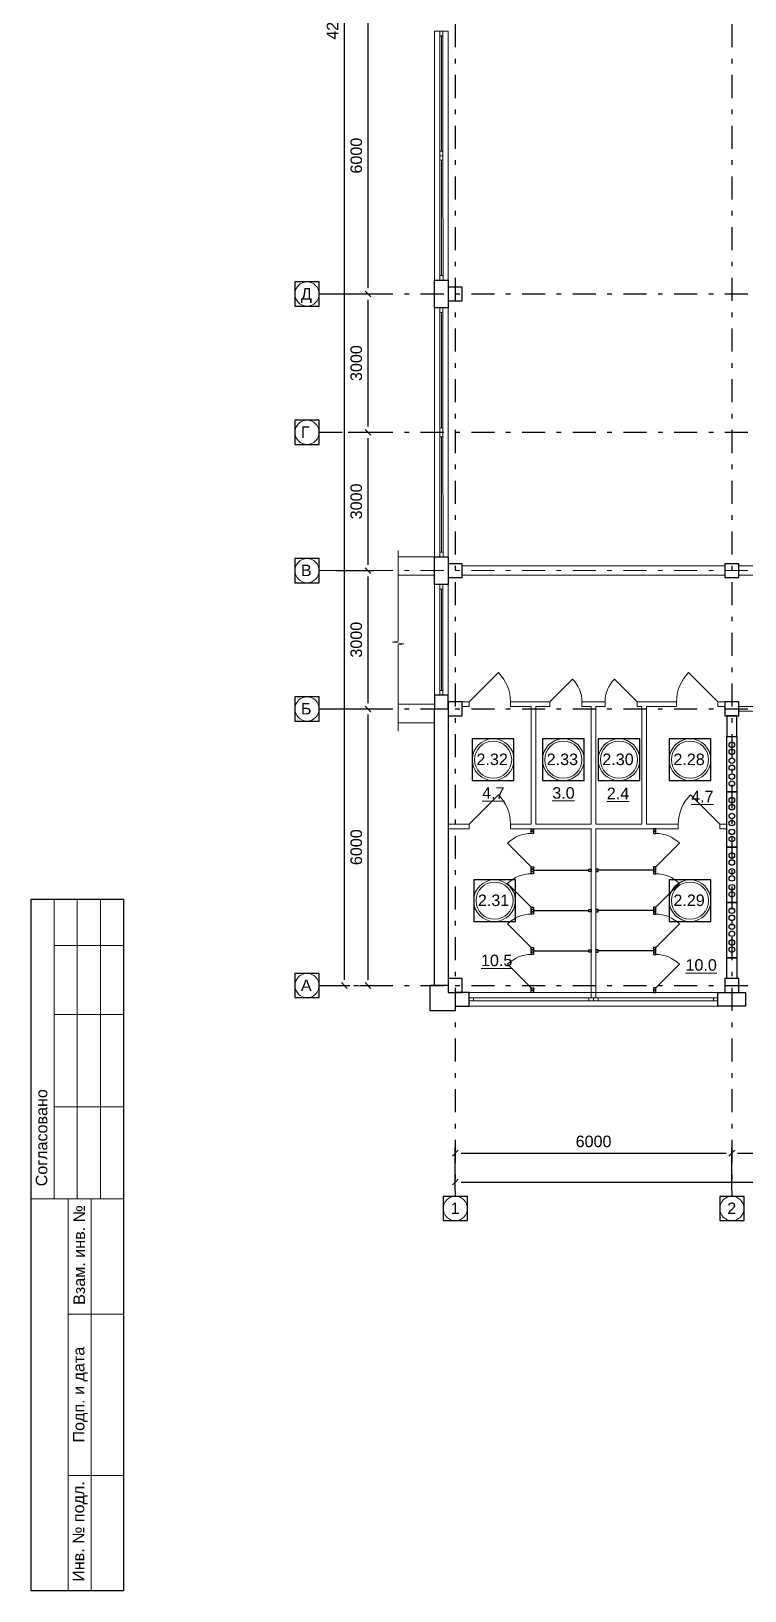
# Model space of a CAD drawing. Header units: metres. Extents: x 0.2 to 83.8, y 0.2 to 58.2.
# Drawn here: x 0.18 to 15.66, y 0.61 to 34.44 of the extents above; entities that cross this region are included whole.
import ezdxf
from ezdxf.enums import TextEntityAlignment as Align

# ---------------------------------------------------------------- set-up
doc = ezdxf.new("R2010")
doc.units = ezdxf.units.M
doc.header["$MEASUREMENT"] = 0
doc.linetypes.add('( Dashdot )', pattern=[1.001, 0.5, -0.25, 0.001, -0.25])
doc.layers.get('DEFPOINTS').update_dxf_attribs({"lineweight": 0})
doc.layers.add('Level 63', color=7, linetype='Continuous', lineweight=0)
doc.layers.add('YOLO_STAMP', color=1, linetype='Continuous')
doc.layers.add('YOLO_TABLE', color=1, linetype='Continuous')
doc.styles.add('Standard_0', font='arial.ttf')
doc.styles.add('Style-Arial', font='arial.ttf')
doc.dimstyles.get("Standard").update_dxf_attribs({"dimtxt": 0.00018, "dimasz": 0.00018, "dimexe": 0.0002, "dimexo": 0.0625, "dimgap": 9e-05, "dimtad": 0, "dimtih": 1, "dimtoh": 1, "dimdec": 4, "dimlfac": 1000, "dimzin": 0, "dimdsep": 46, "dimtxsty": 'Standard_0', "dimcen": 9e-05, "dimadec": 0, "dimazin": 0, "dimtfac": 1, "dimtdec": 4, "dimtofl": 0, "dimtmove": 0, "dimatfit": 0, "dimfxl": 0.01, "dimfxlon": 1, "dimtolj": 1, "dimtzin": 0, "dimarcsym": 0})

# ---------------------------------------------------------------- blocks, each defined once
blk = doc.blocks.new('_Oblique-1')
at = {"color": 0, "linetype": 'ByBlock', "lineweight": -2}
blk.add_line((0.5, 0.5), (-0.5, -0.5), dxfattribs=at)
blk = doc.blocks.new('*D3')
at = {"color": 0, "linetype": 'Continuous', "lineweight": -2, "transparency": 16777216}
for p, q in [((9.375, 9.289), (9.375, 9.6)), ((9.5, 9.475), (75.25, 9.475)), ((75.375, 9.289), (75.375, 9.6))]:
    blk.add_line(p, q, dxfattribs=at)
at = {"layer": 'DEFPOINTS', "color": 0, "linetype": 'Continuous', "transparency": 16777216}
for p in [(75.375, 9.475), (9.375, 9.164), (75.375, 9.164)]:
    blk.add_point(p, dxfattribs=at)
at = {"color": 0, "linetype": 'Continuous', "lineweight": -2, "transparency": 16777216, "xscale": 0.125, "yscale": 0.125, "zscale": 0.125, "rotation": 180}
blk.add_blockref('_Oblique-1', (9.375, 9.475), dxfattribs=at)
at = {"color": 0, "linetype": 'Continuous', "lineweight": -2, "transparency": 16777216, "xscale": 0.125, "yscale": 0.125, "zscale": 0.125}
blk.add_blockref('_Oblique-1', (75.375, 9.475), dxfattribs=at)
at = {"color": 0, "linetype": 'Continuous', "lineweight": 0, "transparency": 16777216, "insert": (42.375, 9.728), "char_height": 0.25, "attachment_point": 5, "style": 'Style-Arial'}
blk.add_mtext('\\A1;66000', dxfattribs=at)
blk = doc.blocks.new('*D5')
at = {"color": 0, "linetype": 'Continuous', "lineweight": -2, "transparency": 16777216}
for p, q in [((6.548, 55.738), (7.091, 55.738)), ((6.966, 55.613), (6.966, 13.863)), ((6.548, 13.738), (7.091, 13.738))]:
    blk.add_line(p, q, dxfattribs=at)
at = {"layer": 'DEFPOINTS', "color": 0, "linetype": 'Continuous', "transparency": 16777216}
for p in [(6.423, 55.738), (6.423, 13.738), (6.966, 13.738)]:
    blk.add_point(p, dxfattribs=at)
at = {"color": 0, "linetype": 'Continuous', "lineweight": -2, "transparency": 16777216, "xscale": 0.125, "yscale": 0.125, "zscale": 0.125}
for p, rotation in [((6.966, 55.738), 90), ((6.966, 13.738), 270)]:
    blk.add_blockref('_Oblique-1', p, dxfattribs=dict(at, rotation=rotation))
at = {"color": 0, "linetype": 'Continuous', "lineweight": 0, "transparency": 16777216, "insert": (6.713, 34.738), "char_height": 0.25, "attachment_point": 5, "rotation": 90, "style": 'Style-Arial'}
blk.add_mtext('\\A1;42000', dxfattribs=at)
blk = doc.blocks.new('*D8')
at = {"color": 0, "linetype": 'Continuous', "lineweight": -2, "transparency": 16777216}
for p, q in [((9.375, 9.289), (9.375, 10.227)), ((15.375, 9.289), (15.375, 10.227)), ((9.5, 10.102), (15.25, 10.102))]:
    blk.add_line(p, q, dxfattribs=at)
at = {"layer": 'DEFPOINTS', "color": 0, "linetype": 'Continuous', "transparency": 16777216}
for p in [(15.375, 10.102), (9.375, 9.164), (15.375, 9.164)]:
    blk.add_point(p, dxfattribs=at)
at = {"color": 0, "linetype": 'Continuous', "lineweight": -2, "transparency": 16777216, "xscale": 0.125, "yscale": 0.125, "zscale": 0.125, "rotation": 180}
blk.add_blockref('_Oblique-1', (9.375, 10.102), dxfattribs=at)
at = {"color": 0, "linetype": 'Continuous', "lineweight": -2, "transparency": 16777216, "xscale": 0.125, "yscale": 0.125, "zscale": 0.125}
blk.add_blockref('_Oblique-1', (15.375, 10.102), dxfattribs=at)
at = {"color": 0, "linetype": 'Continuous', "lineweight": 0, "transparency": 16777216, "insert": (12.375, 10.355), "char_height": 0.25, "attachment_point": 5, "style": 'Style-Arial'}
blk.add_mtext('\\A1;6000', dxfattribs=at)
blk = doc.blocks.new('*D44')
at = {"color": 0, "linetype": 'Continuous', "lineweight": -2, "transparency": 16777216}
for p, q in [((6.548, 34.738), (7.606, 34.738)), ((7.481, 34.613), (7.481, 28.863)), ((6.548, 28.738), (7.606, 28.738))]:
    blk.add_line(p, q, dxfattribs=at)
at = {"layer": 'DEFPOINTS', "color": 0, "linetype": 'Continuous', "transparency": 16777216}
for p in [(6.423, 34.738), (6.423, 28.738), (7.481, 28.738)]:
    blk.add_point(p, dxfattribs=at)
at = {"color": 0, "linetype": 'Continuous', "lineweight": -2, "transparency": 16777216, "xscale": 0.125, "yscale": 0.125, "zscale": 0.125}
for p, rotation in [((7.481, 34.738), 90), ((7.481, 28.738), 270)]:
    blk.add_blockref('_Oblique-1', p, dxfattribs=dict(at, rotation=rotation))
at = {"color": 0, "linetype": 'Continuous', "lineweight": 0, "transparency": 16777216, "insert": (7.228, 31.738), "char_height": 0.25, "attachment_point": 5, "rotation": 90, "style": 'Style-Arial'}
blk.add_mtext('\\A1;6000', dxfattribs=at)
blk = doc.blocks.new('*D45')
at = {"color": 0, "linetype": 'Continuous', "lineweight": -2, "transparency": 16777216}
for p, q in [((6.548, 28.738), (7.606, 28.738)), ((7.481, 28.613), (7.481, 25.863)), ((7.048, 25.738), (7.606, 25.738))]:
    blk.add_line(p, q, dxfattribs=at)
at = {"layer": 'DEFPOINTS', "color": 0, "linetype": 'Continuous', "transparency": 16777216}
for p in [(6.423, 28.738), (6.923, 25.738), (7.481, 25.738)]:
    blk.add_point(p, dxfattribs=at)
at = {"color": 0, "linetype": 'Continuous', "lineweight": -2, "transparency": 16777216, "xscale": 0.125, "yscale": 0.125, "zscale": 0.125}
for p, rotation in [((7.481, 28.738), 90), ((7.481, 25.738), 270)]:
    blk.add_blockref('_Oblique-1', p, dxfattribs=dict(at, rotation=rotation))
at = {"color": 0, "linetype": 'Continuous', "lineweight": 0, "transparency": 16777216, "insert": (7.228, 27.238), "char_height": 0.25, "attachment_point": 5, "rotation": 90, "style": 'Style-Arial'}
blk.add_mtext('\\A1;3000', dxfattribs=at)
blk = doc.blocks.new('*D46')
at = {"color": 0, "linetype": 'Continuous', "lineweight": -2, "transparency": 16777216}
for p, q in [((7.048, 25.738), (7.606, 25.738)), ((7.481, 25.613), (7.481, 22.863)), ((6.798, 22.738), (7.606, 22.738))]:
    blk.add_line(p, q, dxfattribs=at)
at = {"layer": 'DEFPOINTS', "color": 0, "linetype": 'Continuous', "transparency": 16777216}
for p in [(6.923, 25.738), (6.673, 22.738), (7.481, 22.738)]:
    blk.add_point(p, dxfattribs=at)
at = {"color": 0, "linetype": 'Continuous', "lineweight": -2, "transparency": 16777216, "xscale": 0.125, "yscale": 0.125, "zscale": 0.125}
for p, rotation in [((7.481, 25.738), 90), ((7.481, 22.738), 270)]:
    blk.add_blockref('_Oblique-1', p, dxfattribs=dict(at, rotation=rotation))
at = {"color": 0, "linetype": 'Continuous', "lineweight": 0, "transparency": 16777216, "insert": (7.228, 24.238), "char_height": 0.25, "attachment_point": 5, "rotation": 90, "style": 'Style-Arial'}
blk.add_mtext('\\A1;3000', dxfattribs=at)
blk = doc.blocks.new('*D47')
at = {"color": 0, "linetype": 'Continuous', "lineweight": -2, "transparency": 16777216}
for p, q in [((6.798, 22.738), (7.606, 22.738)), ((7.481, 22.613), (7.481, 19.863)), ((6.548, 19.738), (7.606, 19.738))]:
    blk.add_line(p, q, dxfattribs=at)
at = {"layer": 'DEFPOINTS', "color": 0, "linetype": 'Continuous', "transparency": 16777216}
for p in [(6.673, 22.738), (6.423, 19.738), (7.481, 19.738)]:
    blk.add_point(p, dxfattribs=at)
at = {"color": 0, "linetype": 'Continuous', "lineweight": -2, "transparency": 16777216, "xscale": 0.125, "yscale": 0.125, "zscale": 0.125}
for p, rotation in [((7.481, 22.738), 90), ((7.481, 19.738), 270)]:
    blk.add_blockref('_Oblique-1', p, dxfattribs=dict(at, rotation=rotation))
at = {"color": 0, "linetype": 'Continuous', "lineweight": 0, "transparency": 16777216, "insert": (7.228, 21.238), "char_height": 0.25, "attachment_point": 5, "rotation": 90, "style": 'Style-Arial'}
blk.add_mtext('\\A1;3000', dxfattribs=at)
blk = doc.blocks.new('*D48')
at = {"color": 0, "linetype": 'Continuous', "lineweight": -2, "transparency": 16777216}
for p, q in [((6.548, 19.738), (7.606, 19.738)), ((7.481, 19.613), (7.481, 13.863)), ((7.298, 13.738), (7.606, 13.738))]:
    blk.add_line(p, q, dxfattribs=at)
at = {"layer": 'DEFPOINTS', "color": 0, "linetype": 'Continuous', "transparency": 16777216}
for p in [(6.423, 19.738), (7.173, 13.738), (7.481, 13.738)]:
    blk.add_point(p, dxfattribs=at)
at = {"color": 0, "linetype": 'Continuous', "lineweight": -2, "transparency": 16777216, "xscale": 0.125, "yscale": 0.125, "zscale": 0.125}
for p, rotation in [((7.481, 19.738), 90), ((7.481, 13.738), 270)]:
    blk.add_blockref('_Oblique-1', p, dxfattribs=dict(at, rotation=rotation))
at = {"color": 0, "linetype": 'Continuous', "lineweight": 0, "transparency": 16777216, "insert": (7.228, 16.738), "char_height": 0.25, "attachment_point": 5, "rotation": 90, "style": 'Style-Arial'}
blk.add_mtext('\\A1;6000', dxfattribs=at)
blk = doc.blocks.new('*D57')
at = {"color": 0, "linetype": 'Continuous', "lineweight": -2, "transparency": 16777216}
for p, q in [((15.375, 9.289), (15.375, 10.227)), ((18.375, 9.289), (18.375, 10.227)), ((15.5, 10.102), (18.25, 10.102))]:
    blk.add_line(p, q, dxfattribs=at)
at = {"layer": 'DEFPOINTS', "color": 0, "linetype": 'Continuous', "transparency": 16777216}
for p in [(18.375, 10.102), (15.375, 9.164), (18.375, 9.164)]:
    blk.add_point(p, dxfattribs=at)
at = {"color": 0, "linetype": 'Continuous', "lineweight": -2, "transparency": 16777216, "xscale": 0.125, "yscale": 0.125, "zscale": 0.125, "rotation": 180}
blk.add_blockref('_Oblique-1', (15.375, 10.102), dxfattribs=at)
at = {"color": 0, "linetype": 'Continuous', "lineweight": -2, "transparency": 16777216, "xscale": 0.125, "yscale": 0.125, "zscale": 0.125}
blk.add_blockref('_Oblique-1', (18.375, 10.102), dxfattribs=at)
at = {"color": 0, "linetype": 'Continuous', "lineweight": 0, "transparency": 16777216, "insert": (16.875, 10.355), "char_height": 0.25, "attachment_point": 5, "style": 'Style-Arial'}
blk.add_mtext('\\A1;3000', dxfattribs=at)

msp = doc.modelspace()

# ---------------------------------------------------------------- linework, layer by layer
at = {"color": 1, "linetype": '( Dashdot )'}
for p, q in [((9.37508328, 57.68760141), (9.37508328, 9.16418645)), ((15.37508328, 57.68760141), (15.37508328, 9.16418645)), ((6.42349536, 28.73760141), (33.37508328, 28.73760141)), ((6.42349536, 25.73760141), (78.32349536, 25.73760141)), ((6.42349536, 19.73760141), (78.32349536, 19.73760141)), ((6.42349536, 13.73760141), (78.32349536, 13.73760141))]:
    msp.add_line(p, q, dxfattribs=at)
at = {"color": 7, "linetype": 'Continuous', "lineweight": 0}
for p, q in [((9.07349536, 34.33760141), (9.07349536, 31.83760141)), ((9.07349536, 31.63760141), (9.07568987, 29.13763213)), ((9.07349536, 28.33760141), (9.07349536, 25.83760141)), ((9.07349536, 25.63760141), (9.07568987, 23.13763213))]:
    msp.add_line(p, q, dxfattribs=at)
at = {"color": 7, "linetype": 'Continuous', "lineweight": 13}
for p, q in [((8.92349536, 23.03760141), (8.13753029, 23.03760141)), ((9.52349536, 22.83760141), (15.22349536, 22.83760141)), ((15.52349536, 22.83760141), (19.42349536, 22.83760141)), ((8.92349536, 22.63760141), (8.13753029, 22.63760141)), ((9.52349536, 22.63760141), (15.22349536, 22.63760141)), ((15.52349536, 22.63760141), (19.42349536, 22.63760141)), ((13.32349536, 19.88760141), (12.82852062, 20.38257616)), ((15.07349536, 19.88760141), (14.43709926, 20.52399751)), ((8.92349536, 19.83760141), (8.13753029, 19.83760141)), ((10.57349536, 19.88760141), (11.42349536, 19.88760141)), ((10.57349536, 19.88760141), (10.57349536, 19.78760141)), ((10.57349536, 19.78760141), (11.02349536, 19.78760141)), ((11.02349536, 17.23760141), (11.02349536, 19.78760141)), ((11.12349536, 17.23760141), (11.12349536, 19.78760141)), ((11.12349536, 19.78760141), (11.42349536, 19.78760141)), ((11.42349536, 19.88760141), (11.42349536, 19.78760141)), ((12.12349536, 19.88760141), (12.62349536, 19.88760141)), ((12.12349536, 19.88760141), (12.12349536, 19.78760141)), ((12.12349536, 19.78760141), (12.32349536, 19.78760141)), ((12.32349536, 17.23760141), (12.32349536, 19.78760141)), ((12.42349536, 19.78760141), (12.62349536, 19.78760141)), ((12.42349536, 17.23760141), (12.42349536, 19.78760141)), ((12.62349536, 19.88760141), (12.62349536, 19.78760141)), ((13.32349536, 19.88760141), (14.17349536, 19.88760141)), ((13.32349536, 19.88760141), (13.32349536, 19.78760141)), ((13.32349536, 19.78760141), (13.42349536, 19.78760141)), ((13.42349536, 17.23760141), (13.42349536, 19.78760141)), ((13.52349536, 17.23760141), (13.52349536, 19.78760141)), ((13.52349536, 19.78760141), (14.17349536, 19.78760141)), ((14.17349536, 19.88760141), (14.17349536, 19.78760141)), ((8.92349536, 19.43760141), (8.13753029, 19.43760141)), ((15.11349536, 17.23760141), (14.47709926, 17.87399751)), ((9.67349536, 17.23760141), (9.22349536, 17.23760141)), ((9.67349536, 17.13760141), (9.22349536, 17.13760141)), ((9.67349536, 17.23760141), (9.67349536, 17.13760141)), ((10.57349536, 17.23760141), (10.57349536, 17.13760141)), ((11.02349536, 17.23760141), (10.57349536, 17.23760141)), ((12.32349536, 17.13760141), (10.57349536, 17.13760141)), ((12.32349536, 17.23760141), (11.12349536, 17.23760141)), ((13.42349536, 17.23760141), (12.42349536, 17.23760141)), ((14.21349536, 17.13760141), (12.42349536, 17.13760141)), ((14.21349536, 17.23760141), (13.52349536, 17.23760141)), ((14.21349536, 17.23760141), (14.21349536, 17.13760141)), ((15.26349536, 17.23760141), (15.11349536, 17.23760141)), ((15.11349536, 17.23760141), (15.11349536, 17.13760141)), ((15.26349536, 17.13760141), (15.11349536, 17.13760141))]:
    msp.add_line(p, q, dxfattribs=at)
at = {"color": 1, "linetype": '( Dashdot )', "lineweight": 0}
msp.add_line((6.42349536, 22.73760141), (78.32349536, 22.73760141), dxfattribs=at)
at = {"color": 7, "linetype": 'Continuous', "lineweight": 0, "extrusion": (0, 0, -1)}
msp.add_line((9.07349536, 22.33760141), (9.07349536, 20.13760141), dxfattribs=at)
at = {"color": 7, "linetype": 'Continuous', "lineweight": 13, "extrusion": (0, 0, -1)}
for p, q in [((9.67349536, 19.88760141), (10.30989147, 20.52399751)), ((11.42349536, 19.88760141), (11.91847011, 20.38257616)), ((9.67349536, 17.23760141), (10.30989147, 17.87399751))]:
    msp.add_line(p, q, dxfattribs=at)
at = {"color": 252, "linetype": 'Continuous', "lineweight": 13, "extrusion": (0, 0, -1)}
for p, q in [((10.51084295, 16.82525383), (11.02349536, 16.31260141)), ((10.51084295, 15.95025383), (11.02349536, 15.43760141)), ((10.51084295, 15.07525383), (11.02349536, 14.56260141)), ((10.51084295, 14.20025383), (11.02349536, 13.68760141))]:
    msp.add_line(p, q, dxfattribs=at)
at = {"color": 252, "linetype": 'Continuous', "lineweight": 13}
for p, q in [((14.23614778, 16.82525383), (13.72349536, 16.31260141)), ((14.23614778, 15.95025383), (13.72349536, 15.43760141)), ((14.23614778, 15.07525383), (13.72349536, 14.56260141)), ((14.23614778, 14.20025383), (13.72349536, 13.68760141))]:
    msp.add_line(p, q, dxfattribs=at)
at = {"color": 252, "linetype": 'Continuous', "lineweight": 30, "extrusion": (0, 0, -1)}
for p, q in [((11.07349536, 16.23760141), (12.27349536, 16.23760141)), ((11.07349536, 15.36260141), (12.27349536, 15.36260141)), ((11.07349536, 14.48760141), (12.27349536, 14.48760141))]:
    msp.add_line(p, q, dxfattribs=at)
at = {"color": 252, "linetype": 'Continuous', "lineweight": 30}
for p, q in [((13.67349536, 16.23760141), (12.47349536, 16.23760141)), ((13.67349536, 15.36260141), (12.47349536, 15.36260141)), ((13.67349536, 14.48760141), (12.47349536, 14.48760141))]:
    msp.add_line(p, q, dxfattribs=at)
msp.add_line((2.17508328, 15.60865765), (2.17508328, 0.60865765))
at = {"color": 7, "linetype": 'Continuous', "lineweight": 30}
for p, q in [((8.92349536, 13.73760141), (8.82349536, 13.73760141)), ((8.82349536, 13.73760141), (8.82349536, 13.18760141)), ((9.37349536, 13.28760141), (9.37349536, 13.18760141)), ((9.37349536, 13.18760141), (8.82349536, 13.18760141))]:
    msp.add_line(p, q, dxfattribs=at)
at = {"color": 7, "linetype": 'Continuous', "lineweight": 0, "flags": 128}
for points in [[(8.92349536, 29.03760141), (8.92349536, 34.43760141), (9.22349536, 34.43760141), (9.22349536, 29.03760141), (8.92349536, 29.03760141)], [(9.03849536, 31.83760141), (9.03849536, 34.33760141), (9.10849536, 34.33760141), (9.10849536, 31.83760141), (9.03849536, 31.83760141)], [(9.0406899, 29.13760141), (9.03849536, 31.63760141), (9.10849531, 31.63766286), (9.11068985, 29.13766286), (9.0406899, 29.13760141)], [(8.92349536, 23.03760141), (8.92349536, 28.43760141), (9.22349536, 28.43760141), (9.22349536, 23.03760141), (8.92349536, 23.03760141)], [(9.03849536, 25.83760141), (9.03849536, 28.33760141), (9.10849536, 28.33760141), (9.10849536, 25.83760141), (9.03849536, 25.83760141)], [(9.0406899, 23.13760141), (9.03849536, 25.63760141), (9.10849531, 25.63766286), (9.11068985, 23.13766286), (9.0406899, 23.13760141)], [(8.92349536, 22.43760141), (8.92349536, 20.03760141), (9.22349536, 20.03760141), (9.22349536, 22.43760141), (8.92349536, 22.43760141)], [(9.67349536, 13.58760141), (15.07349536, 13.58760141), (15.07349536, 13.28760141), (9.67349536, 13.28760141), (9.67349536, 13.58760141)], [(9.77349536, 13.47260141), (14.97349536, 13.47260141), (14.97349536, 13.40260141), (9.77349536, 13.40260141), (9.77349536, 13.47260141)]]:
    msp.add_lwpolyline(points, close=True, dxfattribs=at)
at = {"color": 7, "linetype": 'Continuous', "lineweight": 13, "flags": 128}
for points in [[(9.03849536, 34.33760141), (9.03849536, 34.43760141), (9.10849536, 34.43760141), (9.10849536, 34.33760141), (9.03849536, 34.33760141)], [(9.03849536, 31.73760141), (9.03849536, 31.83760141), (9.10849536, 31.83760141), (9.10849536, 31.73760141), (9.03849536, 31.73760141)], [(9.03849536, 31.63760141), (9.03849536, 31.73760141), (9.10849536, 31.73760141), (9.10849536, 31.63760141), (9.03849536, 31.63760141)], [(9.0406899, 29.03760141), (9.0406899, 29.13760141), (9.1106899, 29.13760141), (9.1106899, 29.03760141), (9.0406899, 29.03760141)], [(9.03849536, 28.33760141), (9.03849536, 28.43760141), (9.10849536, 28.43760141), (9.10849536, 28.33760141), (9.03849536, 28.33760141)], [(9.03849536, 25.73760141), (9.03849536, 25.83760141), (9.10849536, 25.83760141), (9.10849536, 25.73760141), (9.03849536, 25.73760141)], [(9.03849536, 25.63760141), (9.03849536, 25.73760141), (9.10849536, 25.73760141), (9.10849536, 25.63760141), (9.03849536, 25.63760141)], [(9.0406899, 23.03760141), (9.0406899, 23.13760141), (9.1106899, 23.13760141), (9.1106899, 23.03760141), (9.0406899, 23.03760141)], [(9.67349536, 19.88760141), (9.67349536, 19.78760141), (9.52349536, 19.78760141), (9.52349536, 19.88760141), (9.67349536, 19.88760141)], [(15.07349536, 19.88760141), (15.07349536, 19.78760141), (15.22349536, 19.78760141), (15.22349536, 19.88760141), (15.07349536, 19.88760141)], [(9.67349536, 13.47260141), (9.77349536, 13.47260141), (9.77349536, 13.40260141), (9.67349536, 13.40260141), (9.67349536, 13.47260141)], [(12.27349536, 13.47260141), (12.37349536, 13.47260141), (12.37349536, 13.40260141), (12.27349536, 13.40260141), (12.27349536, 13.47260141)], [(12.37349536, 13.47260141), (12.47349536, 13.47260141), (12.47349536, 13.40260141), (12.37349536, 13.40260141), (12.37349536, 13.47260141)], [(14.97349536, 13.47260141), (15.07349536, 13.47260141), (15.07349536, 13.40260141), (14.97349536, 13.40260141), (14.97349536, 13.47260141)]]:
    msp.add_lwpolyline(points, close=True, dxfattribs=at)
at = {"color": 7, "linetype": 'Continuous', "lineweight": 30, "flags": 128}
for points in [[(8.92349536, 28.43760141), (8.92349536, 29.03760141), (9.22349536, 29.03760141), (9.22349536, 28.43760141), (8.92349536, 28.43760141)], [(9.22349536, 28.88760141), (9.22349536, 28.58760141), (9.52349536, 28.58760141), (9.52349536, 28.88760141), (9.22349536, 28.88760141)], [(8.92349536, 22.43760141), (8.92349536, 23.03760141), (9.22349536, 23.03760141), (9.22349536, 22.43760141), (8.92349536, 22.43760141)], [(9.22349536, 22.88760141), (9.22349536, 22.58760141), (9.52349536, 22.58760141), (9.52349536, 22.88760141), (9.22349536, 22.88760141)], [(15.22349536, 22.88760141), (15.22349536, 22.58760141), (15.52349536, 22.58760141), (15.52349536, 22.88760141), (15.22349536, 22.88760141)], [(8.92349536, 19.73760141), (9.22349536, 19.73760141), (9.22349536, 20.03760141), (8.92349536, 20.03760141), (8.92349536, 19.73760141)], [(8.92349536, 13.73760141), (8.92349536, 19.73760141), (9.22349536, 19.73760141), (9.22349536, 13.73760141), (8.92349536, 13.73760141)], [(9.22349536, 19.88760141), (9.22349536, 19.58760141), (9.52349536, 19.58760141), (9.52349536, 19.88760141), (9.22349536, 19.88760141)], [(15.22349536, 19.88760141), (15.22349536, 19.58760141), (15.52349536, 19.58760141), (15.52349536, 19.88760141), (15.22349536, 19.88760141)], [(15.26349536, 19.13760141), (15.48349536, 19.13760141), (15.48349536, 19.58760141), (15.26349536, 19.58760141), (15.26349536, 19.13760141)], [(15.26349536, 17.93760141), (15.26349536, 19.13760141), (15.48349536, 19.13760141), (15.48349536, 17.93760141), (15.26349536, 17.93760141)], [(15.26349536, 16.73760141), (15.26349536, 17.93760141), (15.48349536, 17.93760141), (15.48349536, 16.73760141), (15.26349536, 16.73760141)], [(15.26349536, 15.53760141), (15.26349536, 16.73760141), (15.48349536, 16.73760141), (15.48349536, 15.53760141), (15.26349536, 15.53760141)], [(15.26349536, 14.33760141), (15.26349536, 15.53760141), (15.48349536, 15.53760141), (15.48349536, 14.33760141), (15.26349536, 14.33760141)], [(15.26349536, 14.33760141), (15.48349536, 14.33760141), (15.48349536, 13.88760141), (15.26349536, 13.88760141), (15.26349536, 14.33760141)], [(9.22349536, 13.88760141), (9.22349536, 13.58760141), (9.52349536, 13.58760141), (9.52349536, 13.88760141), (9.22349536, 13.88760141)], [(15.22349536, 13.88760141), (15.22349536, 13.58760141), (15.52349536, 13.58760141), (15.52349536, 13.88760141), (15.22349536, 13.88760141)], [(9.37349536, 13.28760141), (9.67349536, 13.28760141), (9.67349536, 13.58760141), (9.37349536, 13.58760141), (9.37349536, 13.28760141)], [(15.67349536, 13.28760141), (15.07349536, 13.28760141), (15.07349536, 13.58760141), (15.67349536, 13.58760141), (15.67349536, 13.28760141)]]:
    msp.add_lwpolyline(points, close=True, dxfattribs=at)
at = {"color": 7, "linetype": 'Continuous', "lineweight": 0, "flags": 128}
msp.add_lwpolyline([(8.13753029, 19.25386897), (8.13753029, 21.12393224), (8.25878382, 21.14566638), (8.01627676, 21.18386317), (8.13753029, 21.20559731), (8.13753029, 23.17121999)], dxfattribs=at)
at = {"color": 7, "linetype": 'Continuous', "lineweight": 13, "extrusion": (0, 0, -1), "flags": 128}
for points in [[(-9.10849536, 22.33760141), (-9.10849536, 22.43760141), (-9.03849536, 22.43760141), (-9.03849536, 22.33760141), (-9.10849536, 22.33760141)], [(-9.10849536, 20.03760141), (-9.10849536, 20.13760141), (-9.03849536, 20.13760141), (-9.03849536, 20.03760141), (-9.10849536, 20.03760141)]]:
    msp.add_lwpolyline(points, close=True, dxfattribs=at)
at = {"color": 7, "linetype": 'Continuous', "lineweight": 0, "extrusion": (0, 0, -1), "flags": 128}
msp.add_lwpolyline([(-9.03849536, 22.33760141), (-9.03849536, 20.13760141), (-9.10849536, 20.13760141), (-9.10849536, 22.33760141), (-9.03849536, 22.33760141)], close=True, dxfattribs=at)
at = {"color": 7, "linetype": 'Continuous', "lineweight": 13, "flags": 128}
for points in [[(16.42349536, 19.68760141), (15.52349536, 19.68760141), (15.52349536, 19.78760141), (16.42349536, 19.78760141)], [(12.32349536, 17.13760141), (12.32349536, 13.47260141)], [(12.42349536, 13.47260141), (12.42349536, 17.13760141)]]:
    msp.add_lwpolyline(points, dxfattribs=at)
at = {"color": 252, "linetype": 'Continuous', "lineweight": 30, "extrusion": (0, 0, -1), "flags": 128}
for points in [[(-11.07349536, 17.13760141), (-11.07349536, 17.08760141), (-11.02349536, 17.08760141), (-11.02349536, 17.13760141), (-11.07349536, 17.13760141)], [(-11.07349536, 17.08760141), (-11.07349536, 17.03760141), (-11.02349536, 17.03760141), (-11.02349536, 17.08760141), (-11.07349536, 17.08760141)], [(-11.07349536, 16.31260141), (-11.07349536, 16.26260141), (-11.02349536, 16.26260141), (-11.02349536, 16.31260141), (-11.07349536, 16.31260141)], [(-11.07349536, 16.26260141), (-11.07349536, 16.21260141), (-11.02349536, 16.21260141), (-11.02349536, 16.26260141), (-11.07349536, 16.26260141)], [(-12.32349536, 16.26260141), (-12.32349536, 16.21260141), (-12.27349536, 16.21260141), (-12.27349536, 16.26260141), (-12.32349536, 16.26260141)], [(-11.07349536, 16.21260141), (-11.07349536, 16.16260141), (-11.02349536, 16.16260141), (-11.02349536, 16.21260141), (-11.07349536, 16.21260141)], [(-11.07349536, 15.43760141), (-11.07349536, 15.38760141), (-11.02349536, 15.38760141), (-11.02349536, 15.43760141), (-11.07349536, 15.43760141)], [(-11.07349536, 15.38760141), (-11.07349536, 15.33760141), (-11.02349536, 15.33760141), (-11.02349536, 15.38760141), (-11.07349536, 15.38760141)], [(-11.07349536, 15.33760141), (-11.07349536, 15.28760141), (-11.02349536, 15.28760141), (-11.02349536, 15.33760141), (-11.07349536, 15.33760141)], [(-12.32349536, 15.38760141), (-12.32349536, 15.33760141), (-12.27349536, 15.33760141), (-12.27349536, 15.38760141), (-12.32349536, 15.38760141)], [(-11.07349536, 14.56260141), (-11.07349536, 14.51260141), (-11.02349536, 14.51260141), (-11.02349536, 14.56260141), (-11.07349536, 14.56260141)], [(-11.07349536, 14.51260141), (-11.07349536, 14.46260141), (-11.02349536, 14.46260141), (-11.02349536, 14.51260141), (-11.07349536, 14.51260141)], [(-11.07349536, 14.46260141), (-11.07349536, 14.41260141), (-11.02349536, 14.41260141), (-11.02349536, 14.46260141), (-11.07349536, 14.46260141)], [(-12.32349536, 14.51260141), (-12.32349536, 14.46260141), (-12.27349536, 14.46260141), (-12.27349536, 14.51260141), (-12.32349536, 14.51260141)], [(-11.07349536, 13.68760141), (-11.07349536, 13.63760141), (-11.02349536, 13.63760141), (-11.02349536, 13.68760141), (-11.07349536, 13.68760141)], [(-11.07349536, 13.63760141), (-11.07349536, 13.58760141), (-11.02349536, 13.58760141), (-11.02349536, 13.63760141), (-11.07349536, 13.63760141)]]:
    msp.add_lwpolyline(points, close=True, dxfattribs=at)
at = {"color": 252, "linetype": 'Continuous', "lineweight": 30, "flags": 128}
for points in [[(13.67349536, 17.13760141), (13.67349536, 17.08760141), (13.72349536, 17.08760141), (13.72349536, 17.13760141), (13.67349536, 17.13760141)], [(13.67349536, 17.08760141), (13.67349536, 17.03760141), (13.72349536, 17.03760141), (13.72349536, 17.08760141), (13.67349536, 17.08760141)], [(12.42349536, 16.26260141), (12.42349536, 16.21260141), (12.47349536, 16.21260141), (12.47349536, 16.26260141), (12.42349536, 16.26260141)], [(13.67349536, 16.31260141), (13.67349536, 16.26260141), (13.72349536, 16.26260141), (13.72349536, 16.31260141), (13.67349536, 16.31260141)], [(13.67349536, 16.26260141), (13.67349536, 16.21260141), (13.72349536, 16.21260141), (13.72349536, 16.26260141), (13.67349536, 16.26260141)], [(13.67349536, 16.21260141), (13.67349536, 16.16260141), (13.72349536, 16.16260141), (13.72349536, 16.21260141), (13.67349536, 16.21260141)], [(12.42349536, 15.38760141), (12.42349536, 15.33760141), (12.47349536, 15.33760141), (12.47349536, 15.38760141), (12.42349536, 15.38760141)], [(13.67349536, 15.43760141), (13.67349536, 15.38760141), (13.72349536, 15.38760141), (13.72349536, 15.43760141), (13.67349536, 15.43760141)], [(13.67349536, 15.38760141), (13.67349536, 15.33760141), (13.72349536, 15.33760141), (13.72349536, 15.38760141), (13.67349536, 15.38760141)], [(13.67349536, 15.33760141), (13.67349536, 15.28760141), (13.72349536, 15.28760141), (13.72349536, 15.33760141), (13.67349536, 15.33760141)], [(13.67349536, 14.56260141), (13.67349536, 14.51260141), (13.72349536, 14.51260141), (13.72349536, 14.56260141), (13.67349536, 14.56260141)], [(12.42349536, 14.51260141), (12.42349536, 14.46260141), (12.47349536, 14.46260141), (12.47349536, 14.51260141), (12.42349536, 14.51260141)], [(13.67349536, 14.51260141), (13.67349536, 14.46260141), (13.72349536, 14.46260141), (13.72349536, 14.51260141), (13.67349536, 14.51260141)], [(13.67349536, 14.46260141), (13.67349536, 14.41260141), (13.72349536, 14.41260141), (13.72349536, 14.46260141), (13.67349536, 14.46260141)], [(13.67349536, 13.68760141), (13.67349536, 13.63760141), (13.72349536, 13.63760141), (13.72349536, 13.68760141), (13.67349536, 13.68760141)], [(13.67349536, 13.63760141), (13.67349536, 13.58760141), (13.72349536, 13.58760141), (13.72349536, 13.63760141), (13.67349536, 13.63760141)]]:
    msp.add_lwpolyline(points, close=True, dxfattribs=at)
at = {"color": 7, "linetype": 'Continuous', "lineweight": 13}
for centre, radius in [((6.16013992, 28.73760141), 0.26335544), ((6.16013992, 25.73760141), 0.26335544), ((6.16013992, 22.73760141), 0.26335544), ((6.16013992, 19.73760141), 0.26335544), ((10.19638968, 18.63588851), 0.45201344), ((10.19638968, 18.63588851), 0.40201344), ((11.71907776, 18.63588851), 0.45201344), ((11.71907776, 18.63588851), 0.40201344), ((12.92608661, 18.63588851), 0.45201344), ((12.92608661, 18.63588851), 0.40201344), ((14.46734406, 18.63588851), 0.45201344), ((14.46734406, 18.63588851), 0.40201344), ((10.2265649, 15.57832375), 0.45201344), ((10.2265649, 15.57832375), 0.40201344), ((14.46734406, 15.57832375), 0.45201344), ((14.46734406, 15.57832375), 0.40201344), ((6.16013992, 13.73760141), 0.26335544), ((9.37508328, 8.90083101), 0.26335544), ((15.37508328, 8.90083101), 0.26335544)]:
    msp.add_circle(centre, radius, dxfattribs=at)
at = {"color": 7, "linetype": 'Continuous', "lineweight": 30}
for centre in [(15.37349536, 18.95885284), (15.37349536, 18.80526469), (15.37349536, 18.61439549), (15.37349536, 18.46080733), (15.37349536, 18.26993813), (15.37349536, 18.11634998), (15.37349536, 17.75885284), (15.37349536, 17.60526469), (15.37349536, 17.41439549), (15.37349536, 17.26080733), (15.37349536, 17.06993813), (15.37349536, 16.91634998), (15.37349536, 16.55885284), (15.37349536, 16.40526469), (15.37349536, 16.21439549), (15.37349536, 16.06080733), (15.37349536, 15.86993813), (15.37349536, 15.71634998), (15.37349536, 15.35885284), (15.37349536, 15.20526469), (15.37349536, 15.01439549), (15.37349536, 14.86080733), (15.37349536, 14.66993813), (15.37349536, 14.51634998)]:
    msp.add_circle(centre, 0.06, dxfattribs=at)
at = {"color": 7, "linetype": 'Continuous', "lineweight": 0, "extrusion": (0, 0, -1)}
for centre, radius in [((-9.67349536, 19.88760141), 0.9), ((-11.42349536, 19.88760141), 0.7), ((-9.67349536, 17.23760141), 0.9)]:
    msp.add_arc(centre, radius, 135, 180, dxfattribs=at)
at = {"color": 7, "linetype": 'Continuous', "lineweight": 0}
for centre, radius in [((13.32349536, 19.88760141), 0.7), ((15.07349536, 19.88760141), 0.9), ((15.11349536, 17.23760141), 0.9)]:
    msp.add_arc(centre, radius, 135, 180, dxfattribs=at)
at = {"color": 252, "linetype": 'Continuous', "lineweight": 0, "extrusion": (0, 0, -1)}
for centre in [(-11.02349536, 16.31260141), (-11.02349536, 15.43760141), (-11.02349536, 14.56260141), (-11.02349536, 13.68760141)]:
    msp.add_arc(centre, 0.725, 45, 90, dxfattribs=at)
at = {"color": 252, "linetype": 'Continuous', "lineweight": 0}
for centre in [(13.72349536, 16.31260141), (13.72349536, 15.43760141), (13.72349536, 14.56260141), (13.72349536, 13.68760141)]:
    msp.add_arc(centre, 0.725, 45, 90, dxfattribs=at)
at = {"layer": 'Level 63', "color": 7, "linetype": 'Continuous', "lineweight": 13}
for p, q in [((0.17508328, 15.60865765), (2.17508328, 15.60865765)), ((0.17508328, 15.60865765), (0.17508328, 9.10865765)), ((0.67508328, 15.60865765), (0.67508328, 9.10865765)), ((1.17508328, 15.60865765), (1.17508328, 9.10865765)), ((1.67508328, 15.60865765), (1.67508328, 9.10865765)), ((0.67508328, 14.60865765), (2.17508328, 14.60865765)), ((0.67508328, 13.10865765), (2.17508328, 13.10865765)), ((0.67508328, 11.10865765), (2.17508328, 11.10865765)), ((0.17508328, 9.10865765), (2.17508328, 9.10865765)), ((0.97508328, 9.10865765), (2.17508328, 9.10865765)), ((1.47508328, 0.60865765), (1.47508328, 9.10865765)), ((0.97508328, 6.60865765), (2.17508328, 6.60865765)), ((0.97508328, 3.10865765), (2.17508328, 3.10865765))]:
    msp.add_line(p, q, dxfattribs=at)
at = {"layer": 'Level 63', "color": 7, "linetype": 'Continuous', "lineweight": 13, "flags": 128}
msp.add_lwpolyline([(0.97508328, 0.60865765), (0.97508328, 9.10865765)], dxfattribs=at)
at = {"layer": 'YOLO_STAMP'}
msp.add_lwpolyline([(0.17508328, 15.60865765), (2.17508328, 15.60865765), (2.17508328, 0.60865765), (0.17508328, 0.60865765)], close=True, dxfattribs=at)
at = {"layer": 'YOLO_TABLE'}
for points in [[(5.89678447, 28.47424597), (6.42349536, 28.47424597), (6.42349536, 29.00095686), (5.89678447, 29.00095686)], [(5.89678447, 25.47424597), (6.42349536, 25.47424597), (6.42349536, 26.00095686), (5.89678447, 26.00095686)], [(5.89678447, 22.47424597), (6.42349536, 22.47424597), (6.42349536, 23.00095686), (5.89678447, 23.00095686)], [(5.89678447, 19.47424597), (6.42349536, 19.47424597), (6.42349536, 20.00095686), (5.89678447, 20.00095686)], [(9.74437624, 18.18387507), (10.64840312, 18.18387507), (10.64840312, 19.08790196), (9.74437624, 19.08790196)], [(11.26706432, 18.18387507), (12.17109121, 18.18387507), (12.17109121, 19.08790196), (11.26706432, 19.08790196)], [(12.47407317, 18.18387507), (13.37810005, 18.18387507), (13.37810005, 19.08790196), (12.47407317, 19.08790196)], [(14.01533062, 18.18387507), (14.91935751, 18.18387507), (14.91935751, 19.08790196), (14.01533062, 19.08790196)], [(9.77455146, 15.12631031), (10.67857834, 15.12631031), (10.67857834, 16.03033719), (9.77455146, 16.03033719)], [(14.01533062, 15.12631031), (14.91935751, 15.12631031), (14.91935751, 16.03033719), (14.01533062, 16.03033719)], [(5.89678447, 13.47424597), (6.42349536, 13.47424597), (6.42349536, 14.00095686), (5.89678447, 14.00095686)], [(9.11172783, 8.63747556), (9.63843872, 8.63747556), (9.63843872, 9.16418645), (9.11172783, 9.16418645)], [(15.11172783, 8.63747556), (15.63843872, 8.63747556), (15.63843872, 9.16418645), (15.11172783, 9.16418645)]]:
    msp.add_lwpolyline(points, close=True, dxfattribs=at)

# ---------------------------------------------------------------- texts
at = {"color": 7, "linetype": 'Continuous', "lineweight": 30, "style": 'Style-Arial'}
for s, p in [('Д', (6.02604841, 28.86686404)), ('Г', (6.02604841, 25.86686404)), ('В', (6.02604841, 22.86686404)), ('Б', (6.02604841, 19.86686404)), ('А', (6.02604841, 13.86686404)), ('1', (9.27539046, 9.03009364)), ('2', (15.27539046, 9.03009364))]:
    msp.add_text(s, height=0.25, dxfattribs=at).set_placement(p, align=Align.TOP_LEFT)
at = {"color": 7, "linetype": 'Continuous', "lineweight": 13, "style": 'Style-Arial'}
for s, p in [('2.32', (9.8357113, 18.76863815)), ('2.33', (11.35839939, 18.76863815)), ('2.30', (12.56540824, 18.76863815)), ('2.28', (14.10666569, 18.76863815)), ('%%u4.7%%U', (9.95786835, 18.03865308)), ('%%u3.0%%U', (11.47945903, 18.04058602)), ('%%u2.4%%U', (12.66241866, 18.02840297)), ('%%u4.7%%U', (14.49257915, 17.96329131)), ('2.31', (9.86588653, 15.71107339)), ('2.29', (14.10666569, 15.71107339)), ('%%u10.5%%U', (9.93317255, 14.40782893)), ('%%u10.0%%U', (14.36931839, 14.30898137))]:
    msp.add_text(s, height=0.25, dxfattribs=at).set_placement(p, align=Align.TOP_LEFT)
at = {"layer": 'Level 63', "color": 7, "linetype": 'Continuous', "lineweight": 0, "style": 'Style-Arial'}
for s, p in [('Согласовано', (0.39947808, 10.43607952)), ('Взам. инв. №', (1.21776221, 7.89301785)), ('Подп. и дата', (1.20487578, 4.86322415)), ('Инв. № подл.', (1.20041116, 1.89530635))]:
    msp.add_text(s, height=0.25002, rotation=90, dxfattribs=at).set_placement(p, align=Align.MIDDLE_CENTER)

# ---------------------------------------------------------------- dimensions: what is measured, and where the dimension line sits
at = {"color": 5, "linetype": 'Continuous', "lineweight": 0}
for base, p1, p2, picture, middle in [((6.96574974, 13.73760141), (6.42349536, 55.73760141), (6.42349536, 13.73760141), '*D5', (6.71310649, 34.73760141)), ((7.4809902, 28.73760141), (6.42349536, 34.73760141), (6.42349536, 28.73760141), '*D44', (7.22834696, 31.73760141)), ((7.4809902, 25.73760141), (6.42349536, 28.73760141), (6.92349536, 25.73760141), '*D45', (7.22826169, 27.23760141)), ((7.4809902, 22.73760141), (6.92349536, 25.73760141), (6.67349536, 22.73760141), '*D46', (7.22826169, 24.23760141)), ((7.4809902, 19.73760141), (6.67349536, 22.73760141), (6.42349536, 19.73760141), '*D47', (7.22826169, 21.23760141)), ((7.4809902, 13.73760141), (6.42349536, 19.73760141), (7.17349536, 13.73760141), '*D48', (7.22834696, 16.73760141))]:
    dim = msp.add_linear_dim(base=base, p1=p1, p2=p2, angle=270, dimstyle='Standard', override={"dimtxt": 0.25, "dimasz": 0.125, "dimexe": 0.125, "dimexo": 0.125, "dimgap": 0.125, "dimtad": 1, "dimtih": 0, "dimtoh": 0, "dimzin": 11, "dimtxsty": 'Style-Arial', "dimblk": '_Oblique-1', "dimfxlon": 0, "dimfrac": 2, "dimtzin": 11}, dxfattribs=at)
    dim.commit()
    dim.dimension.update_dxf_attribs({"geometry": picture, "text_midpoint": middle})
for base, p1, p2, picture, middle in [((15.37508328, 10.10223816), (9.37508328, 9.16418645), (15.37508328, 9.16418645), '*D8', (12.37508328, 10.3548814)), ((18.37508328, 10.10223816), (15.37508328, 9.16418645), (18.37508328, 9.16418645), '*D57', (16.87508328, 10.35496667)), ((75.3750832763, 9.4751139256), (9.3750832763, 9.1641864525), (75.3750832763, 9.1641864525), '*D3', (42.3750832763, 9.7277571725))]:
    dim = msp.add_linear_dim(base=base, p1=p1, p2=p2, dimstyle='Standard', override={"dimtxt": 0.25, "dimasz": 0.125, "dimexe": 0.125, "dimexo": 0.125, "dimgap": 0.125, "dimtad": 1, "dimtih": 0, "dimtoh": 0, "dimzin": 11, "dimtxsty": 'Style-Arial', "dimblk": '_Oblique-1', "dimfxlon": 0, "dimfrac": 2, "dimtzin": 11}, dxfattribs=at)
    dim.commit()
    dim.dimension.update_dxf_attribs({"geometry": picture, "text_midpoint": middle})

doc.saveas('drawing.dxf')
